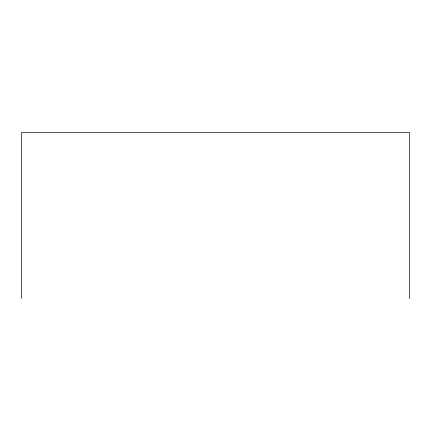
<?xml version="1.0" encoding="UTF-8"?>
<svg xmlns="http://www.w3.org/2000/svg" width="431" height="431" viewBox="0 0 431 431"><rect width="100%" height="100%" fill="white"/><g stroke="black" fill="none" stroke-linecap="round" stroke-linejoin="round"><path stroke-width="0.65" d="M409.45 298.538L409.45 132.462L21.55 132.462L21.55 298.538"/></g></svg>
